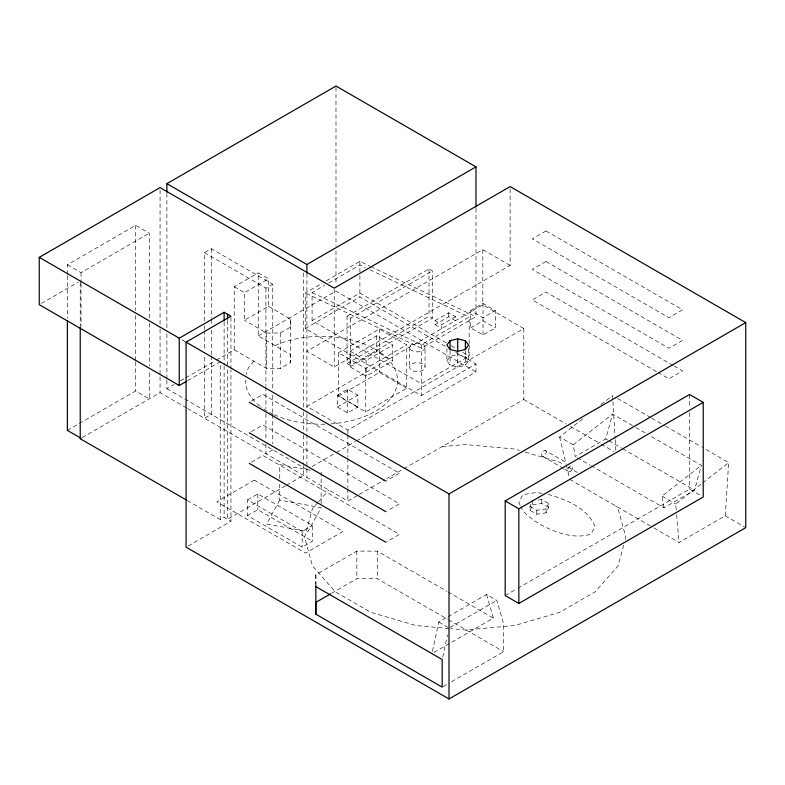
<?xml version="1.0" encoding="UTF-8"?>
<svg xmlns="http://www.w3.org/2000/svg" width="785" height="785" viewBox="0 0 785 785"><rect width="100%" height="100%" fill="white"/><g stroke="black" fill="none" stroke-linecap="round" stroke-linejoin="round"><path stroke-width="0.59" stroke-dasharray="3.92 2.94" d="M216.346 360.148L234.224 349.816L266.596 368.508L280.255 368.508L290.636 362.513L290.636 354.634L258.265 335.941L258.265 272.856L268.509 278.763L268.509 306.366L244.469 320.251L244.469 292.648L268.509 278.763M268.509 306.366L290.636 319.142L290.636 327.031L280.255 333.026L266.596 333.026L244.469 320.251M315.845 585.404L315.845 574.757L356.812 551.109L377.3 551.109L446.969 591.321M654.033 528.05L679.054 542.494L725.261 515.814L728.676 462.591L702.339 447.381M432.447 651.285L438.766 622.073L447.087 617.275M442.691 657.202L447.499 634.996M623.692 545.3L618.04 565.936L595.216 591.792L559.676 612.31L514.901 625.478L465.26 630.021L450.727 628.687M625.272 539.57L625.9 537.274L618.04 508.611L615.607 505.864M582.715 418.876L559.587 436.941L573.246 444.82L575.209 456.556L605.745 438.933L612.575 414.107L634.771 426.922M591.066 465.711L663.992 507.816L694.529 490.183L701.358 465.368L649.568 435.469M538.294 500.055L541.787 499.515L548.617 503.46L548.617 507.404L546.115 512.791L536.793 514.234L529.963 510.289L529.963 506.345L531.455 503.116M529.963 510.289L532.456 504.902L532.456 500.958M546.115 512.791L546.115 508.847L548.617 503.46M279.745 500.084L266.557 523.997L307.965 531.612L321.153 507.699L279.745 500.084L279.745 484.178M446.9 360.874L450.07 356.459L457.714 354.634L465.348 356.459L468.517 360.874L465.348 365.28L457.714 367.115L450.07 365.28L446.9 360.874L446.9 348.736M253.957 361.208L249.09 366.723A76.076 43.921 0 0 0 246.019 374.573M317.935 502.439L312.479 508.611L304.619 537.274L312.479 565.936L335.293 591.792L370.834 612.31L415.618 625.478L449.52 628.579M318.71 501.556L328.837 490.075M601.016 404.589L612.575 395.552L612.859 400.33M573.246 444.82L612.575 414.107M663.992 507.816L662.03 496.081L701.358 465.368M676.219 509.985L675.689 503.97L701.702 483.648M702.663 482.903L728.676 462.591M67.382 274.514L67.382 264.771L135.677 225.344L149.336 233.224L149.336 318.465M67.382 264.771L81.041 272.65L149.336 233.224M41.35 303.461L78.009 282.296M204.453 320.849L204.453 252.662L211.283 248.717L272.748 284.209L272.748 390.145M234.224 349.816L234.224 286.731L258.265 272.856M204.453 252.662L265.919 288.154L272.748 284.209M356.567 440.846L475.985 371.904L475.985 364.014L421.359 395.561L305.257 328.532L305.257 292.942L322.066 283.238M326.266 280.804L359.893 261.395L369.725 266.086M67.382 430.376L135.677 390.94L149.336 398.829L149.336 370.824M469.155 345.135L469.155 356.125L421.359 383.728L312.087 320.643L312.087 292.599L324.558 285.397M328.709 282.992L359.893 264.996L365.408 267.626M82.101 437.657L160.061 392.637L186.487 407.896M166.891 380.156L166.891 388.693L174.26 384.444M180.57 380.803L184.779 378.37M185.829 377.762L215.286 360.757M258.265 335.941L335.99 291.068L475.985 371.904M187.615 380.666L220.232 361.846L220.232 519.562L224.118 517.315L230.947 521.26L230.947 369.921M312.087 320.643L359.893 293.04L446.881 343.261M275.142 345.685L276.722 344.762A76.076 43.921 0 0 1 392.176 364.132A76.076 43.921 0 0 1 330.956 423.871M305.257 328.532L359.893 296.985L445.301 346.293M347.048 316.227L429.002 268.912L432.417 270.884L432.417 318.2L350.463 365.516L347.048 363.543L347.048 316.227L350.463 318.2L432.417 270.884M510.132 265.438L482.814 249.669L306.896 351.238L334.214 367.007L510.132 265.438L510.132 186.585M251.357 401.047L262.916 394.374L399.496 473.227L386.887 480.508M338.443 352.74L379.42 329.082L406.738 344.85L406.738 388.222L365.761 411.88L338.443 396.111L338.443 352.74L365.761 368.508L406.738 344.85M350.051 351.16L376.692 335.784L392.736 345.047L392.736 360.815L366.104 376.201L350.051 366.929L350.051 351.16L366.104 360.423L392.736 345.047M347.048 363.543L429.002 316.227L432.417 318.2M350.051 366.929L376.692 351.552L392.736 360.815M435.018 320.643L448.677 312.754L455.496 316.698L455.496 320.643L448.677 316.698L435.018 324.588L435.018 320.643L441.847 324.588L455.496 316.698M251.357 431.603L262.916 424.93L399.496 503.784L386.887 511.064M470.725 310.546L483.02 303.452L495.315 310.546L495.315 327.894L483.02 334.989L470.725 327.894L470.725 310.546L483.02 317.64L495.315 310.546M523.791 328.522L482.814 304.865L306.896 406.434L347.873 430.092L523.791 328.522L523.791 399.496L386.838 478.575M312.087 292.599L421.359 344.644L469.155 317.042L469.155 343.918M337.344 395.198L347.588 389.281L357.832 395.198L357.832 407.022L347.588 412.939L337.344 407.022L337.344 395.198L357.832 407.022M338.443 396.111L379.42 372.453L406.738 388.222M475.985 208.28L475.985 316.698L421.359 348.246L305.257 292.942M470.725 327.894L483.02 320.8L495.315 327.894M337.344 407.022L357.832 395.198M251.357 462.159L262.916 455.486L399.496 534.349L386.887 541.621M272.748 449.815L265.919 453.759L265.919 441.582M247.55 499.849L257.794 493.932L312.43 525.479L312.43 541.248L302.186 547.165L247.55 515.617L247.55 499.849L302.186 531.386L312.43 525.479M312.175 466.476L335.43 453.053M336.49 452.445L355.507 441.455M285.544 485.797L227.532 519.287L227.532 367.949M286.603 485.179L303.481 475.445L303.481 465.682M188.164 545.958L230.947 521.26M247.55 515.617L257.794 509.701L312.43 541.248M187.546 408.504L347.873 501.065L358.176 495.119M359.245 494.501L384.719 479.792M331.604 593.264L356.812 578.702L377.3 578.702L447.381 619.159M448.127 616.676L486.572 594.481L496.817 600.388L503.646 624.046L503.646 651.648L450.659 682.243M450.05 627.392L496.817 600.388M505.187 595.56L516.844 588.828M517.904 588.22L689.573 489.104L701.133 495.777M434.056 652.394L493.402 618.138L486.572 594.481M443.24 686.522L449.599 682.852M532.456 504.902L541.787 503.46L548.617 507.404M529.963 506.345L536.793 510.289L546.115 508.847M442.141 446.645L465.26 444.526L514.901 449.069L519.493 450.423M542.19 493.431L536.371 492.46L522.771 494.717L518.846 502.567L520.367 505.599M548.018 494.403C566.122 499.407 587.16 507.807 594.991 526.303L591.066 534.153C573.472 539.472 555.358 532.515 539.844 524.292C532.809 519.434 524.37 514.832 520.867 506.61M310.507 470.254L279.745 464.602L279.745 479.282M525.234 452.111L559.676 462.237L563.875 464.661M370.814 266.606L475.985 316.698M369.823 269.726L469.155 317.042M673.079 365.427L545.987 292.049L532.328 299.939L657.271 372.07M674.129 366.036L682.577 370.912L668.918 378.802L658.33 372.689M617.618 398.466L650.736 417.581M651.785 418.189L664.424 425.49M665.484 426.098L701.28 446.773M635.83 427.531L645.339 433.026M435.018 324.588L441.847 328.522L441.847 324.588M451.13 345.714L456.428 348.775M462.797 352.455L469.155 356.125M455.84 352.387L475.985 364.014M605.745 438.933L607.865 440.149M608.915 440.758L621.602 448.078M622.662 448.696L694.529 490.183M523.791 399.496L566.181 423.969M570.42 426.422L600.093 443.554M601.153 444.163L613.87 451.503M725.261 515.814L744.73 527.049M662.03 496.081L675.689 503.97M577.328 457.783L590.006 465.103M545.546 450.619A3.218 1.855 -60 0 1 544.525 455.604A3.218 1.855 -60 0 1 541.738 453.995A3.218 1.855 -60 0 1 545.546 450.619L566.721 462.846M568.065 467.085L577.505 472.531M542.327 456.203L563.502 468.419M564.562 469.028L568.791 471.481M569.782 479.409L652.973 527.432M234.224 286.731L244.469 292.648M182.042 339.797L185.231 341.632M166.891 388.693L306.896 469.528M448.019 591.929L493.402 618.138M448.441 619.777L503.646 651.648M438.766 622.073L449.01 627.99M187.35 500.575L220.232 519.562M559.587 436.941L566.103 464.072M566.387 465.25L569.508 478.222M676.641 514.803L679.054 542.494M612.938 401.518L615.136 438.452M615.214 439.639L615.989 452.729M689.573 394.472L689.573 407.817M689.573 412.665L689.573 489.104M541.787 499.515L541.787 503.46M536.793 510.289L536.793 514.234M483.02 303.452L483.02 334.989M482.814 249.669L482.814 304.865M468.517 348.736L468.517 360.874M465.348 350.728L465.348 365.28M457.714 352.21L457.714 367.115M450.07 350.728L450.07 365.28M448.677 312.754L448.677 316.698M429.002 268.912L429.002 316.227M425.058 347.412A7.722 4.465 0 0 1 413.469 351.268A7.722 4.465 0 0 1 413.469 343.545A7.722 4.465 0 0 1 425.058 347.412L425.058 367.125A7.722 4.465 0 0 1 413.469 370.991A7.722 4.465 0 0 1 413.469 363.259A7.722 4.465 0 0 1 425.058 367.125M421.359 344.644L421.359 395.561M409.603 347.412L409.603 367.125M379.42 329.082L379.42 372.453M377.3 551.109L377.3 578.702M376.692 335.784L376.692 351.552M366.104 360.423L366.104 376.201M365.761 368.508L365.761 411.88M359.893 261.395L359.893 274.75M359.893 275.633L359.893 296.985M356.812 551.109L356.812 578.702M350.463 318.2L350.463 365.516M347.873 430.092L347.873 433.771M347.873 434.988L347.873 457.017M347.873 458.244L347.873 487.613M347.873 488.829L347.873 501.065M347.588 389.281L347.588 412.939M335.99 87.253L335.99 245.911M335.99 250.798L335.99 284.965M334.214 289.361L334.214 367.007M321.153 472.207L321.153 505.246M315.845 574.757L315.845 584.364M306.896 273.592L306.896 409.721M306.896 413.783L306.896 477.408M303.481 272.846L303.481 410.761M303.481 411.978L303.481 433.948M303.481 435.165L303.481 464.455M302.186 531.386L302.186 547.165M290.636 319.142L290.636 362.513M280.255 333.026L280.255 368.508M272.748 395.012L272.748 413.283M272.748 414.5L272.748 443.721M266.596 333.026L266.596 368.508M265.919 288.154L265.919 385.563M265.919 386.779L265.919 408.7M265.919 413.567L265.919 440.356M257.794 493.932L257.794 509.701M230.947 317.444L230.947 368.705M227.532 320.358L227.532 366.732M224.118 322.046L224.118 364.76M224.118 365.977L224.118 517.315M211.283 248.717L211.283 318.131M211.283 319.348L211.283 325.432M211.283 330.308L211.283 354.663M211.283 355.88L211.283 414.323L204.453 418.268L204.453 354.948M204.453 325.726L204.453 329.376M204.453 330.593L204.453 350.081M166.891 193.424L166.891 328.895M166.891 333.772L166.891 378.929M160.061 190.048L160.061 327.953M160.061 329.18L160.061 375.554M160.061 376.771L160.061 392.637M149.336 323.332L149.336 365.957M135.677 225.344L135.677 310.575M135.677 315.452L135.677 360.501M135.677 361.718L135.677 390.94M81.041 272.65L81.041 282.394M81.041 283.611L81.041 326.236M80.227 282.237L80.227 326.246M67.382 275.731L67.382 318.347M324.99 424.175A76.076 43.921 0 0 1 274.367 414.804M273.209 414.264A76.076 43.921 0 0 1 260.777 406.797M259.894 406.11A76.076 43.921 0 0 1 245.371 380.303M545.987 230.937L532.328 238.826L668.918 317.68L682.577 309.8L545.987 230.937M545.987 261.493L532.328 269.383L668.918 348.236L682.577 340.356L545.987 261.493M254.379 480.135L216.817 501.821L305.601 553.072L343.153 531.386L254.379 480.135M570.989 470.892A3.218 1.855 -60 0 0 572.01 465.897A3.218 1.855 -60 0 0 568.203 469.283A3.218 1.855 -60 0 0 570.989 470.892"/><path stroke-width="1.18" d="M315.845 586.591L442.181 659.537L442.181 687.14L315.845 614.194L315.845 602.36L330.554 593.872M450.07 340.69L446.9 345.096L450.07 349.511L457.714 351.337L465.348 349.511L468.517 345.096L465.348 340.69L457.714 338.865L450.07 340.69L450.07 349.178M39.25 257.352L160.061 187.605L334.214 288.154L510.132 186.585L745.75 322.606L745.75 527.648L449.01 698.964L186.084 547.165L186.084 342.132L230.947 316.227L224.118 312.283L179.255 338.188L39.25 257.352L39.25 304.668L179.255 385.504L186.575 381.274M166.891 192.207L166.891 183.661L335.99 86.036L475.985 166.862L475.985 207.063M166.891 183.661L306.896 264.496L475.985 166.862M80.227 327.473L80.227 438.736L81.041 438.256M186.084 342.132L449.01 493.932L745.75 322.606M505.187 500.928L689.573 394.472L703.232 402.352L703.232 496.983L518.846 603.449L505.187 595.56L505.187 500.928L518.846 508.817L703.232 402.352M249.257 402.254L385.837 481.117M249.257 432.82L385.837 511.673M249.257 463.376L385.837 542.229M79.991 437.657L67.382 430.376L67.382 320.78M80.227 438.736L186.29 499.966M518.846 508.817L518.846 603.449M465.348 340.69L465.348 349.178M457.714 338.865L457.714 350.993M449.01 493.932L449.01 698.964M315.845 585.561L315.845 614.194M306.896 264.496L306.896 273.033M227.532 314.255L227.532 319.132M224.118 312.283L224.118 320.82M179.255 338.188L179.255 385.504"/></g></svg>
